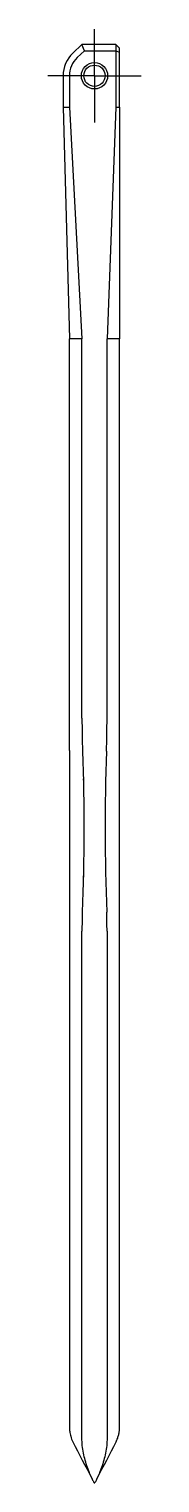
# Model space of a CAD drawing. Header units: millimetres. Extents: x 78 to 226, y 7 to 160.
# Drawn here: x 219.8 to 226.2, y 7.1 to 108.1 of the extents above.
import ezdxf

# ---------------------------------------------------------------- set-up
doc = ezdxf.new("R2010")
doc.units = ezdxf.units.MM
doc.linetypes.add('HIDDEN', pattern=[1.905, 1.27, -0.635])
doc.layers.add('10', color=7, linetype='Continuous')

# ---------------------------------------------------------------- blocks, each defined once
blk = doc.blocks.new('SW_CENTERMARKSYMBOL_0')
at = {"layer": '10', "color": 0}
for p, q in [((0, 2.5), (0, 3.24)), ((0, 0), (0, 2.5)), ((-2.5, 0), (-3.24, 0)), ((0, 0), (-2.5, 0)), ((0, 0), (0, -2.5)), ((0, 0), (2.5, 0)), ((2.5, 0), (3.24, 0)), ((0, -2.5), (0, -3.24))]:
    blk.add_line(p, q, dxfattribs=at)

msp = doc.modelspace()

# ---------------------------------------------------------------- linework, layer by layer
at = {"color": 7, "linetype": 'Continuous', "lineweight": 25}
for p, q in [((222.13, 107), (221.5, 106.4)), ((221.8, 106.08), (222.3, 106.56)), ((222.3, 106.56), (222.13, 107)), ((224.48, 107), (222.13, 107)), ((222.3, 106.56), (224.48, 106.56)), ((224.48, 107), (224.48, 106.56)), ((224.74, 106.74), (224.48, 107)), ((224.48, 106.56), (224.74, 106.46)), ((224.48, 106.56), (224.48, 102.65)), ((224.74, 106.46), (224.74, 106.74)), ((224.74, 102.65), (224.74, 106.46)), ((220.82, 104.82), (220.82, 102.65)), ((221.26, 104.82), (221.26, 102.65)), ((220.82, 102.65), (221.26, 86.55)), ((220.82, 102.65), (221.26, 102.65)), ((221.26, 102.65), (222.13, 86.55)), ((224.48, 102.65), (223.87, 86.55)), ((224.48, 102.65), (224.74, 102.65)), ((224.74, 102.65), (224.74, 86.55)), ((221.26, 57.95), (221.26, 86.55)), ((222.13, 86.55), (221.26, 86.55)), ((221.26, 86.55), (221.26, 86.55)), ((222.13, 60.2), (222.13, 86.55)), ((222.13, 86.55), (222.13, 86.55)), ((223.87, 60.2), (223.87, 86.55)), ((224.74, 86.55), (223.87, 86.55)), ((223.87, 86.55), (223.87, 86.55)), ((224.74, 57.95), (224.74, 86.55)), ((224.74, 86.55), (224.74, 86.55)), ((222.97, 7.09), (223.03, 7.09))]:
    msp.add_line(p, q, dxfattribs=at)
at = {"color": 7, "linetype": 'HIDDEN', "lineweight": 18}
for p, q in [((222.13, 86.55), (222.13, 86.55)), ((223.87, 86.55), (223.87, 86.55))]:
    msp.add_line(p, q, dxfattribs=at)
at = {"color": 7, "linetype": 'Continuous', "lineweight": 25}
for radius in [0.914, 0.74]:
    msp.add_circle((223, 104.82), radius, dxfattribs=at)
for radius in [2.18, 1.74]:
    msp.add_arc((223, 104.82), radius, 133.6028, 179.998, dxfattribs=at)
for points in [[(222.13, 60.2), (222.13, 59.43), (222.14, 58.66), (222.17, 57.9)], [(223.83, 57.9), (223.86, 58.66), (223.87, 59.43), (223.87, 60.2)], [(222.17, 57.9), (222.3, 54.14), (222.29, 50.4), (222.15, 46.72)], [(223.83, 57.9), (223.7, 54.14), (223.71, 50.4), (223.85, 46.73)], [(222.15, 46.72), (222.14, 46.28), (222.13, 45.85), (222.13, 45.41)], [(223.87, 45.41), (223.87, 45.85), (223.86, 46.28), (223.85, 46.73)], [(221.5, 9.93), (221.93, 9.09), (222.37, 8.25), (222.81, 7.41)], [(223.19, 7.41), (223.63, 8.25), (224.07, 9.09), (224.5, 9.93)], [(222.81, 7.41), (222.72, 7.57), (222.65, 7.79), (222.56, 8.03)], [(223.44, 8.03), (223.35, 7.79), (223.28, 7.57), (223.19, 7.41)]]:
    msp.add_open_spline(points, degree=3, dxfattribs=at)
for points, knots in [([(221.26, 57.95), (221.26, 56.05), (221.26, 54.16), (221.26, 50.39), (221.26, 48.53), (221.26, 46.69)], [0, 0, 0, 0, 0.5, 0.5, 1, 1, 1, 1]), ([(224.74, 46.69), (224.74, 48.53), (224.74, 50.39), (224.74, 54.15), (224.74, 56.05), (224.74, 57.95)], [0, 0, 0, 0, 0.5, 0.5, 1, 1, 1, 1]), ([(221.26, 46.69), (221.26, 43.96), (221.26, 39.81), (221.26, 35.57), (221.26, 32.73), (221.26, 31.29), (221.26, 28.39), (221.26, 26.93), (221.26, 23.98), (221.26, 19.5), (221.26, 14.89), (221.26, 11.77)], [0, 0, 0, 0, 0.25, 0.375, 0.375, 0.5, 0.5, 0.625, 0.625, 0.75, 1, 1, 1, 1]), ([(224.74, 11.77), (224.74, 16.9), (224.74, 23.69), (224.74, 35.3), (224.74, 41.87), (224.74, 46.69)], [-0.8905061, -0.8905061, -0.8905061, -0.8905061, -0.5855984, -0.4764909, -0.1491687, -0.1491687, -0.1491687, -0.1491687]), ([(222.13, 10.07), (222.13, 12.95), (222.13, 15.85), (222.13, 21.7), (222.13, 24.67), (222.13, 29.14), (222.13, 30.63), (222.13, 33.61), (222.13, 35.1), (222.13, 39.56), (222.13, 42.5), (222.13, 45.41)], [0, 0, 0, 0, 0.25, 0.25, 0.5, 0.5, 0.625, 0.625, 0.75, 0.75, 1, 1, 1, 1]), ([(223.87, 45.41), (223.87, 43.95), (223.87, 42.49), (223.87, 39.55), (223.87, 38.08), (223.87, 35.11), (223.87, 33.62), (223.87, 30.64), (223.87, 29.14), (223.87, 24.67), (223.87, 21.71), (223.87, 17.31), (223.87, 15.86), (223.87, 12.95), (223.87, 11.51), (223.87, 10.07)], [0, 0, 0, 0, 0.125, 0.125, 0.25, 0.25, 0.375, 0.375, 0.5, 0.5, 0.75, 0.75, 0.875, 0.875, 1, 1, 1, 1]), ([(221.26, 11.77), (221.26, 11.62), (221.26, 11.47), (221.26, 11.19), (221.26, 11.06), (221.26, 10.93)], [0, 0, 0, 0, 0.5, 0.5, 1, 1, 1, 1]), ([(224.74, 10.93), (224.74, 11.06), (224.74, 11.19), (224.74, 11.47), (224.74, 11.62), (224.74, 11.77)], [0, 0, 0, 0, 0.5, 0.5, 1, 1, 1, 1]), ([(221.26, 10.93), (221.26, 10.89), (221.26, 10.8), (221.28, 10.65), (221.3, 10.49), (221.35, 10.31), (221.41, 10.12), (221.47, 10), (221.5, 9.93)], [0, 0, 0, 0, 0.119225, 0.257471, 0.414711, 0.590896, 0.785988, 1, 1, 1, 1]), ([(224.5, 9.93), (224.52, 9.98), (224.56, 10.06), (224.61, 10.19), (224.65, 10.32), (224.68, 10.44), (224.71, 10.55), (224.72, 10.66), (224.73, 10.75), (224.74, 10.85), (224.74, 10.9), (224.74, 10.93)], [0, 0, 0, 0, 0.144861, 0.281274, 0.409266, 0.528838, 0.639981, 0.74268, 0.836923, 0.922698, 1, 1, 1, 1]), ([(222.56, 8.03), (222.44, 8.36), (222.33, 8.69), (222.18, 9.37), (222.13, 9.72), (222.13, 10.07)], [0, 0, 0, 0, 0.5, 0.5, 1, 1, 1, 1]), ([(223.87, 10.07), (223.87, 9.72), (223.82, 9.37), (223.67, 8.69), (223.56, 8.36), (223.44, 8.03)], [0, 0, 0, 0, 0.5, 0.5, 1, 1, 1, 1]), ([(222.81, 7.41), (222.85, 7.32), (222.93, 7.16), (222.98, 7.07), (222.97, 7.09), (222.97, 7.1)], [0, 0, 0, 0, 0.470279, 0.915725, 1, 1, 1, 1]), ([(223.03, 7.09), (223.03, 7.1), (223.04, 7.11), (223.11, 7.24), (223.17, 7.36), (223.19, 7.41)], [0, 0, 0, 0, 0.35272, 0.769455, 1, 1, 1, 1])]:
    msp.add_open_spline(points, degree=3, knots=knots, dxfattribs=at)
at = {"color": 7, "linetype": 'HIDDEN', "lineweight": 18}
msp.add_open_spline([(222.17, 57.9), (222.3, 54.14), (222.29, 50.4), (222.15, 46.73)], degree=3, dxfattribs=at)

# ---------------------------------------------------------------- block references
at = {"layer": '10'}
msp.add_blockref('SW_CENTERMARKSYMBOL_0', (223, 104.82), dxfattribs=at)

doc.saveas('drawing.dxf')
